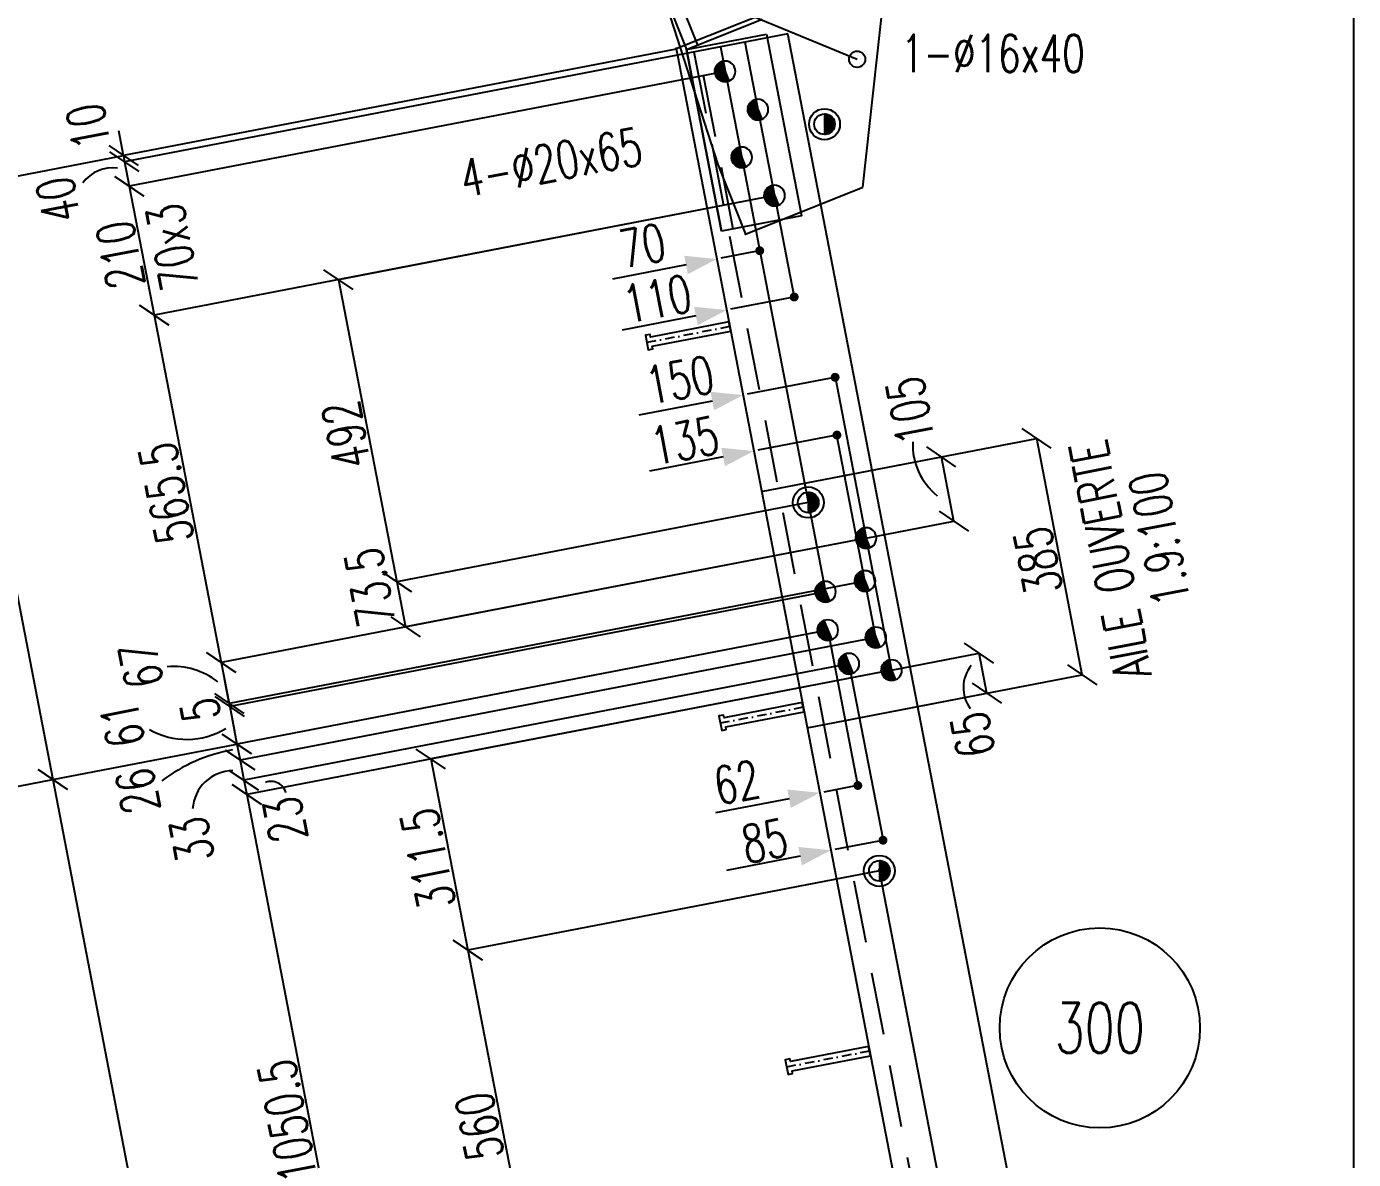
# Model space of a CAD drawing. Extents: x 512897 to 529117, y 6597 to 18077.
# Drawn here: x 520170 to 522291, y 15031 to 16843 of the extents above; entities that cross this region are included whole.
import ezdxf
from ezdxf.enums import TextEntityAlignment as Align

# ---------------------------------------------------------------- set-up
doc = ezdxf.new("R2010")
doc.units = 0
doc.header["$LTSCALE"] = 200
doc.header["$MEASUREMENT"] = 0
doc.linetypes.add('DASHDOT', pattern=[1, 0.5, -0.25, 0, -0.25])
doc.linetypes.add('DASHED', pattern=[0.75, 0.5, -0.25])
doc.layers.get('0').update_dxf_attribs({"linetype": 'CONTINUOUS'})
for name, color, linetype in [('ASSI', 6, 'CONTINUOUS'), ('BOLLINI_1', 7, 'CONTINUOUS'), ('Echelon', 1, 'CONTINUOUS'), ('FORI', 2, 'CONTINUOUS'), ('LINEA_ANG', 2, 'CONTINUOUS'), ('LINEE_PIASTRA', 2, 'CONTINUOUS'), ('LINEE_PIASTRE', 2, 'CONTINUOUS'), ('LP', 3, 'CONTINUOUS'), ('LS', 7, 'CONTINUOUS'), ('MZ', 6, 'DASHDOT'), ('PIASTRE', 5, 'CONTINUOUS'), ('QT_MAL', 7, 'CONTINUOUS'), ('QT_MPR', 7, 'CONTINUOUS'), ('QT_MSP', 7, 'CONTINUOUS'), ('TRAT-Y', 7, 'DASHED')]:
    doc.layers.add(name, color=color, linetype=linetype)
doc.styles.add('QUOTE', font='ROMANS8.SHX', dxfattribs={"width": 0.7})
doc.styles.add('RQL', font='ROMANS8.SHX', dxfattribs={"width": 0.7})
doc.styles.add('RS', font='ROMANS8.shx', dxfattribs={"width": 0.7})
doc.styles.get("Standard").update_dxf_attribs({"font": 'ROMANS8.SHX', "width": 0.7})
doc.dimstyles.new('FRECCE1', dxfattribs={"dimtxt": 60, "dimasz": 6.66, "dimexe": 0, "dimexo": 0, "dimgap": 1, "dimtad": 1, "dimzin": 0, "dimdsep": 46, "dimtxsty": 'RS', "dimblk1": 'QUOTP', "dimblk2": 'QUOTF', "dimsah": 1, "dimcen": 0, "dimclrd": 2, "dimclre": 2, "dimclrt": 7, "dimadec": 0, "dimazin": 0, "dimtfac": 1, "dimtix": 1, "dimtmove": 2, "dimatfit": 3, "dimldrblk": 'QUOTP', "dimfxl": 1, "dimtolj": 1, "dimtzin": 0, "dimarcsym": 0})
doc.dimstyles.new('TRATTO', dxfattribs={"dimscale": 0, "dimtxt": 60, "dimasz": 40, "dimexe": 0, "dimexo": 0, "dimgap": 5, "dimtad": 1, "dimrnd": 0.5, "dimdsep": 46, "dimtxsty": 'RS', "dimblk1": 'OBLIQUE', "dimblk2": 'OBLIQUE', "dimsah": 1, "dimcen": 0.09, "dimclrd": 2, "dimclre": 2, "dimclrt": 7, "dimadec": 0, "dimazin": 0, "dimtfac": 1, "dimtix": 1, "dimtmove": 2, "dimatfit": 3, "dimfxl": 1, "dimtolj": 1, "dimtzin": 0, "dimarcsym": 0})

# ---------------------------------------------------------------- blocks, each defined once
blk = doc.blocks.new('ASSE98')
blk.add_line((0, 0), (1, 0))
at = {"color": 7, "flags": 1}
for tag, p in [('LAV1', (3.07431, 6.82847)), ('LAV2', (3.07431, 6.49513)), ('LAV3', (3.07431, 6.1618)), ('LAV4', (3.07431, 5.82847)), ('LAV5', (3.07431, 5.49513)), ('LAV6', (3.07431, 5.1618)), ('LAV7', (3.07431, 4.82847)), ('LAV8', (3.07431, 4.49513)), ('LAV9', (3.07431, 4.1618)), ('LAV10', (3.07431, 3.82847))]:
    blk.add_attdef(tag, p, '', height=0.2, dxfattribs=at)
at = {"color": 7, "style": 'QUOTE', "width": 0.5, "flags": 1}
for tag, p in [('TI', (1.38308, 6.82731)), ('DI_S', (1.38308, 6.42178)), ('D_S', (1.38308, 6.02092)), ('E_S', (1.38308, 5.68065)), ('NFORI', (1.36454, 5.29792)), ('ALAR', (1.36349, 4.93246)), ('FAM', (1.3775, 4.54645)), ('ALA', (1.38308, 4.19257)), ('DISP2', (1.38308, 3.84971)), ('DISP1', (1.38308, 3.50686)), ('PINZAF', (1.38308, 3.164)), ('PINZAI', (1.38308, 2.82114)), ('TRP', (1.38308, 2.47829)), ('NP', (1.38308, 2.13543)), ('SV', (1.38308, 1.79257)), ('PESO', (1.38308, 1.44971)), ('QUA', (1.38308, 1.10686)), ('LUN', (1.38308, 0.764)), ('PROF', (1.38308, 0.42114)), ('POS', (1.38308, 0.07829))]:
    blk.add_attdef(tag, p, '', height=0.2, dxfattribs=at)
blk = doc.blocks.new('MRKR_98')
blk.add_point((0, 0))
at = {"color": 7, "flags": 1}
for tag, p in [('LAV1', (5.26, 6.88)), ('LAV2', (5.26, 6.55)), ('LAV3', (5.26, 6.21)), ('LAV4', (5.26, 5.88)), ('LAV5', (5.26, 5.55)), ('LAV6', (5.26, 5.21)), ('LAV7', (5.26, 4.88)), ('LAV8', (5.26, 4.55)), ('LAV9', (5.26, 4.21)), ('LAV10', (5.26, 3.88))]:
    blk.add_attdef(tag, p, '', height=0.2, dxfattribs=at)
at = {"color": 7, "style": 'QUOTE', "width": 0.5, "flags": 1}
for tag, p in [('TI', (3.73, 6.83)), ('DI_S', (3.73, 6.42)), ('D_S', (3.73, 6.02)), ('E_S', (3.73, 5.68)), ('AUX2', (3.71, 4.93)), ('NFORI', (3.72, 5.3)), ('AUX1', (3.73, 4.19)), ('FAM', (3.73, 4.55)), ('COMMESSA', (3.73, 3.85)), ('MD', (3.73, 3.51)), ('MP', (3.73, 3.16)), ('LARGHEZZA', (3.73, 2.82)), ('SPESSORE', (3.73, 2.48)), ('NP', (3.73, 2.14)), ('SV', (3.73, 1.79)), ('PESO', (3.73, 1.45)), ('QUA', (3.73, 1.11)), ('LUN', (3.73, 0.76)), ('PROF', (3.73, 0.42)), ('POS', (3.73, 0.08))]:
    blk.add_attdef(tag, p, '', height=0.2, dxfattribs=at)
blk = doc.blocks.new('20')
at = {"color": 0}
for p, q in [((0, 0.98), (0.02, 1)), ((0, 0.94), (0.06, 1)), ((1, -0.01), (0, 0.99)), ((0, 0.89), (0.1, 0.99)), ((0, 0.85), (0.14, 0.99)), ((0, 0.8), (0.18, 0.98)), ((0, 0.76), (0.22, 0.98)), ((0, 0.71), (0.25, 0.97)), ((0, 0.67), (0.29, 0.96)), ((1, -0.05), (0, 0.95)), ((0, 0.62), (0.32, 0.95)), ((0, 0.58), (0.36, 0.93)), ((0, 0.53), (0.39, 0.92)), ((0, 0.49), (0.42, 0.91)), ((1, -0.09), (0, 0.9)), ((0, 0.44), (0.45, 0.89)), ((0, 0.4), (0.48, 0.88)), ((0.99, -0.13), (0, 0.86)), ((0, 0.35), (0.51, 0.86)), ((0, 0.31), (0.54, 0.84)), ((0, 0.26), (0.56, 0.83)), ((0.99, -0.17), (0, 0.81)), ((0, 0.22), (0.59, 0.81)), ((0, 0.17), (0.61, 0.79)), ((0.98, -0.21), (0, 0.77)), ((0, 0.13), (0.64, 0.77)), ((0, 0.08), (0.66, 0.75)), ((0, 0.04), (0.69, 0.73)), ((0.97, -0.25), (0, 0.72)), ((0, -0.01), (0.71, 0.7)), ((0.96, -0.28), (0, 0.68)), ((0, -0.05), (0.73, 0.68)), ((0, -0.1), (0.75, 0.66)), ((0.95, -0.32), (0, 0.63)), ((0, -0.14), (0.77, 0.63)), ((0, -0.19), (0.79, 0.61)), ((0.94, -0.35), (0, 0.59)), ((0, -0.23), (0.81, 0.58)), ((0, -0.28), (0.83, 0.56)), ((0.92, -0.38), (0, 0.54)), ((0, -0.32), (0.85, 0.53)), ((0.91, -0.41), (0, 0.5)), ((0, -0.36), (0.87, 0.5)), ((0, -0.41), (0.88, 0.47)), ((0.9, -0.44), (0, 0.45)), ((0, -0.45), (0.9, 0.44)), ((0.88, -0.47), (0, 0.41)), ((0, -0.5), (0.91, 0.41)), ((0, -0.54), (0.92, 0.38)), ((0.87, -0.5), (0, 0.36)), ((0, -0.59), (0.94, 0.35)), ((0.85, -0.53), (0, 0.32)), ((0, -0.63), (0.95, 0.31)), ((0, -0.68), (0.96, 0.28)), ((0.83, -0.56), (0, 0.27)), ((0, -0.72), (0.97, 0.25)), ((0.81, -0.58), (0, 0.23)), ((0, -0.77), (0.98, 0.21)), ((0.79, -0.61), (0, 0.18)), ((0, -0.81), (0.99, 0.17)), ((0.77, -0.63), (0, 0.14)), ((0, -0.86), (0.99, 0.13)), ((0.75, -0.66), (0, 0.09)), ((0, -0.9), (1, 0.09)), ((0.73, -0.68), (0, 0.05)), ((0, -0.95), (1, 0.05)), ((0.71, -0.7), (0, 0.01)), ((0, -0.99), (1, 0.01)), ((1, 0.04), (0.04, 1)), ((1, 0.09), (0.09, 1)), ((0.99, 0.14), (0.14, 0.99)), ((0.98, 0.19), (0.19, 0.98)), ((0.97, 0.25), (0.25, 0.97)), ((0.95, 0.31), (0.31, 0.95)), ((0.92, 0.38), (0.38, 0.92)), ((0.88, 0.47), (0.47, 0.88)), ((0.81, 0.59), (0.59, 0.81)), ((0.69, -0.73), (0, -0.04)), ((0.66, -0.75), (0, -0.08)), ((0.64, -0.77), (0, -0.13)), ((0.61, -0.79), (0, -0.17)), ((0.59, -0.81), (0, -0.22)), ((0.56, -0.83), (0, -0.26)), ((0.54, -0.84), (0, -0.31)), ((0.51, -0.86), (0, -0.35)), ((0.48, -0.88), (0, -0.4)), ((0.45, -0.89), (0, -0.44)), ((0.42, -0.91), (0, -0.49)), ((0.39, -0.92), (0, -0.53)), ((0.36, -0.93), (0, -0.58)), ((0.32, -0.95), (0, -0.62)), ((0.29, -0.96), (0, -0.67)), ((0.25, -0.97), (0, -0.71)), ((0.22, -0.98), (0, -0.76)), ((0.18, -0.98), (0, -0.8)), ((0.14, -0.99), (0, -0.85)), ((0.1, -0.99), (0, -0.89)), ((0.04, -1), (1, -0.04)), ((0.09, -1), (1, -0.09)), ((0.14, -0.99), (0.99, -0.14)), ((0.19, -0.98), (0.98, -0.19)), ((0.25, -0.97), (0.97, -0.25)), ((0.31, -0.95), (0.95, -0.31)), ((0.38, -0.92), (0.92, -0.38)), ((0.47, -0.88), (0.88, -0.47)), ((0.59, -0.81), (0.81, -0.59))]:
    blk.add_line(p, q, dxfattribs=at)
blk.add_line((0, 1), (0, -1))
blk.add_circle((0, 0), 1)
blk = doc.blocks.new('P20')
at = {"color": 0}
for p, q in [((0, 0.98), (0.02, 1)), ((0, 0.94), (0.06, 1)), ((1, -0.01), (0, 0.99)), ((0, 0.89), (0.1, 0.99)), ((0, 0.85), (0.14, 0.99)), ((0, 0.8), (0.18, 0.98)), ((0, 0.76), (0.22, 0.98)), ((0, 0.71), (0.25, 0.97)), ((0, 0.67), (0.29, 0.96)), ((1, -0.05), (0, 0.95)), ((0, 0.62), (0.32, 0.95)), ((0, 0.58), (0.36, 0.93)), ((0, 0.53), (0.39, 0.92)), ((0, 0.49), (0.42, 0.91)), ((1, -0.09), (0, 0.9)), ((0, 0.44), (0.45, 0.89)), ((0, 0.4), (0.48, 0.88)), ((0.99, -0.13), (0, 0.86)), ((0, 0.35), (0.51, 0.86)), ((0, 0.31), (0.54, 0.84)), ((0, 0.26), (0.56, 0.83)), ((0.99, -0.17), (0, 0.81)), ((0, 0.22), (0.59, 0.81)), ((0, 0.17), (0.61, 0.79)), ((0.98, -0.21), (0, 0.77)), ((0, 0.13), (0.64, 0.77)), ((0, 0.08), (0.66, 0.75)), ((0, 0.04), (0.69, 0.73)), ((0.97, -0.25), (0, 0.72)), ((0, -0.01), (0.71, 0.7)), ((0.96, -0.28), (0, 0.68)), ((0, -0.05), (0.73, 0.68)), ((0, -0.1), (0.75, 0.66)), ((0.95, -0.32), (0, 0.63)), ((0, -0.14), (0.77, 0.63)), ((0, -0.19), (0.79, 0.61)), ((0.94, -0.35), (0, 0.59)), ((0, -0.23), (0.81, 0.58)), ((0, -0.28), (0.83, 0.56)), ((0.92, -0.38), (0, 0.54)), ((0, -0.32), (0.85, 0.53)), ((0.91, -0.41), (0, 0.5)), ((0, -0.36), (0.87, 0.5)), ((0, -0.41), (0.88, 0.47)), ((0.9, -0.44), (0, 0.45)), ((0, -0.45), (0.9, 0.44)), ((0.88, -0.47), (0, 0.41)), ((0, -0.5), (0.91, 0.41)), ((0, -0.54), (0.92, 0.38)), ((0.87, -0.5), (0, 0.36)), ((0, -0.59), (0.94, 0.35)), ((0.85, -0.53), (0, 0.32)), ((0, -0.63), (0.95, 0.31)), ((0, -0.68), (0.96, 0.28)), ((0.83, -0.56), (0, 0.27)), ((0, -0.72), (0.97, 0.25)), ((0.81, -0.58), (0, 0.23)), ((0, -0.77), (0.98, 0.21)), ((0.79, -0.61), (0, 0.18)), ((0, -0.81), (0.99, 0.17)), ((0.77, -0.63), (0, 0.14)), ((0, -0.86), (0.99, 0.13)), ((0.75, -0.66), (0, 0.09)), ((0, -0.9), (1, 0.09)), ((0.73, -0.68), (0, 0.05)), ((0, -0.95), (1, 0.05)), ((0.71, -0.7), (0, 0.01)), ((0, -0.99), (1, 0.01)), ((1, 0.04), (0.04, 1)), ((1, 0.09), (0.09, 1)), ((0.99, 0.14), (0.14, 0.99)), ((0.98, 0.19), (0.19, 0.98)), ((0.97, 0.25), (0.25, 0.97)), ((0.95, 0.31), (0.31, 0.95)), ((0.92, 0.38), (0.38, 0.92)), ((0.88, 0.47), (0.47, 0.88)), ((0.81, 0.59), (0.59, 0.81)), ((0.69, -0.73), (0, -0.04)), ((0.66, -0.75), (0, -0.08)), ((0.64, -0.77), (0, -0.13)), ((0.61, -0.79), (0, -0.17)), ((0.59, -0.81), (0, -0.22)), ((0.56, -0.83), (0, -0.26)), ((0.54, -0.84), (0, -0.31)), ((0.51, -0.86), (0, -0.35)), ((0.48, -0.88), (0, -0.4)), ((0.45, -0.89), (0, -0.44)), ((0.42, -0.91), (0, -0.49)), ((0.39, -0.92), (0, -0.53)), ((0.36, -0.93), (0, -0.58)), ((0.32, -0.95), (0, -0.62)), ((0.29, -0.96), (0, -0.67)), ((0.25, -0.97), (0, -0.71)), ((0.22, -0.98), (0, -0.76)), ((0.18, -0.98), (0, -0.8)), ((0.14, -0.99), (0, -0.85)), ((0.1, -0.99), (0, -0.89)), ((0.04, -1), (1, -0.04)), ((0.09, -1), (1, -0.09)), ((0.14, -0.99), (0.99, -0.14)), ((0.19, -0.98), (0.98, -0.19)), ((0.25, -0.97), (0.97, -0.25)), ((0.31, -0.95), (0.95, -0.31)), ((0.38, -0.92), (0.92, -0.38)), ((0.47, -0.88), (0.88, -0.47)), ((0.59, -0.81), (0.81, -0.59))]:
    blk.add_line(p, q, dxfattribs=at)
for radius in [1.5, 1]:
    blk.add_circle((0, 0), radius)
blk = doc.blocks.new('A$C6E393FD9')
at = {"layer": 'Echelon', "color": 3}
blk.add_lwpolyline([(2.5, 0), (0, 19.8), (168.6, 41.4), (167.9, 47.2), (177.8, 48.5), (181.8, 17.1), (171.9, 15.8), (171.2, 21.6), (2.5, 0)], close=True, dxfattribs=at)
at = {"layer": 'MZ', "ltscale": 0.2}
blk.add_line((1.3, 9.9), (179.8, 32.8), dxfattribs=at)
blk = doc.blocks.new('_OBLIQUE')
at = {"color": 0, "linetype": 'ByBlock'}
blk.add_line((-0.5, -0.5), (0.5, 0.5), dxfattribs=at)
blk = doc.blocks.new('*D64')
at = {"layer": 'QT_MPR', "color": 2, "lineweight": -2, "transparency": 16777216}
for p, q in [((518557.4, 16295.4), (520030.3, 16579.4)), ((520030.3, 16579.4), (520211.8, 15638.3)), ((518678, 15342.5), (520211.8, 15638.3))]:
    blk.add_line(p, q, dxfattribs=at)
at = {"layer": 'QT_MPR', "color": 2, "lineweight": -2, "transparency": 16777216, "xscale": 40, "yscale": 40, "zscale": 40}
for p, rotation in [((520030.3, 16579.4), 100.9154326102453), ((520211.8, 15638.3), 280.9154326102453)]:
    blk.add_blockref('_OBLIQUE', p, dxfattribs=dict(at, rotation=rotation))
at = {"layer": 'QT_MPR', "color": 7, "transparency": 16777216, "insert": (520086.6, 16102.2), "char_height": 60, "attachment_point": 5, "rotation": 100.9154, "style": 'RS'}
blk.add_mtext('\\A1;958.5', dxfattribs=at)
blk = doc.blocks.new('*D65')
at = {"layer": 'QT_MPR', "color": 2, "lineweight": -2, "transparency": 16777216}
for p, q in [((518678, 15342.5), (520211.8, 15638.3)), ((520211.8, 15638.3), (520644.2, 13396.2)), ((519110.4, 13100.4), (520644.2, 13396.2))]:
    blk.add_line(p, q, dxfattribs=at)
at = {"layer": 'QT_MPR', "color": 2, "lineweight": -2, "transparency": 16777216, "xscale": 40, "yscale": 40, "zscale": 40}
for p, rotation in [((520211.8, 15638.3), 100.9154326102453), ((520644.2, 13396.2), 280.9154326102453)]:
    blk.add_blockref('_OBLIQUE', p, dxfattribs=dict(at, rotation=rotation))
at = {"layer": 'QT_MPR', "color": 7, "transparency": 16777216, "insert": (520393.6, 14510.6), "char_height": 60, "attachment_point": 5, "rotation": 100.9154, "style": 'RS'}
blk.add_mtext('\\A1;2283.5', dxfattribs=at)
blk = doc.blocks.new('*D90')
at = {"layer": 'QT_MPR', "color": 2, "lineweight": -2, "transparency": 16777216}
for p, q in [((521208.6, 16806.6), (520324.8, 16636.2)), ((521210.4, 16796.8), (520326.7, 16626.4)), ((520324.8, 16636.2), (520317.3, 16675.5)), ((520324.8, 16636.2), (520326.7, 16626.4)), ((520326.7, 16626.4), (520334.3, 16587.1))]:
    blk.add_line(p, q, dxfattribs=at)
at = {"layer": 'QT_MPR', "color": 2, "lineweight": -2, "transparency": 16777216, "xscale": 40, "yscale": 40, "zscale": 40}
for p, rotation in [((520324.8, 16636.2), 280.9154326102453), ((520326.7, 16626.4), 100.9154326102453)]:
    blk.add_blockref('_OBLIQUE', p, dxfattribs=dict(at, rotation=rotation))
at = {"layer": 'QT_MPR', "color": 7, "transparency": 16777216, "insert": (520268.7, 16682.8), "char_height": 60, "attachment_point": 5, "rotation": 100.9154, "style": 'RS'}
blk.add_mtext('\\A1;10', dxfattribs=at)
blk = doc.blocks.new('*D91')
at = {"layer": 'QT_MPR', "color": 2, "lineweight": -2, "transparency": 16777216}
for p, q in [((521210.4, 16796.8), (520326.7, 16626.4)), ((521286.8, 16770.8), (520334.3, 16587.1)), ((520326.7, 16626.4), (520334.3, 16587.1))]:
    blk.add_line(p, q, dxfattribs=at)
at = {"layer": 'QT_MPR', "color": 2, "lineweight": -2, "transparency": 16777216, "xscale": 40, "yscale": 40, "zscale": 40}
for p, rotation in [((520326.7, 16626.4), 100.9154326102453), ((520334.3, 16587.1), 280.9154326102453)]:
    blk.add_blockref('_OBLIQUE', p, dxfattribs=dict(at, rotation=rotation))
at = {"layer": 'QT_MPR', "color": 7, "transparency": 16777216, "insert": (520220.3, 16565.4), "char_height": 60, "attachment_point": 5, "rotation": 100.9154, "style": 'RS'}
blk.add_mtext('\\A1;40', dxfattribs=at)
blk = doc.blocks.new('*D92')
at = {"layer": 'QT_MPR', "color": 2, "lineweight": -2, "transparency": 16777216}
for p, q in [((521286.8, 16770.8), (520334.3, 16587.1)), ((520334.3, 16587.1), (520374.1, 16380.9)), ((521365.8, 16572.2), (520374.1, 16380.9))]:
    blk.add_line(p, q, dxfattribs=at)
at = {"layer": 'QT_MPR', "color": 2, "lineweight": -2, "transparency": 16777216, "xscale": 40, "yscale": 40, "zscale": 40}
for p, rotation in [((520334.3, 16587.1), 100.9154326102453), ((520374.1, 16380.9), 280.9154326102453)]:
    blk.add_blockref('_OBLIQUE', p, dxfattribs=dict(at, rotation=rotation))
at = {"layer": 'QT_MPR', "color": 7, "transparency": 16777216, "insert": (520403.2, 16489.9), "char_height": 60, "attachment_point": 5, "rotation": 100.9154, "style": 'RS'}
blk.add_mtext('\\A1;70x3', dxfattribs=at)
blk = doc.blocks.new('*D93')
at = {"layer": 'QT_MPR', "color": 2, "lineweight": -2, "transparency": 16777216}
for p, q in [((521286.8, 16770.8), (520334.3, 16587.1)), ((520334.3, 16587.1), (520374.1, 16380.9)), ((521365.8, 16572.2), (520374.1, 16380.9))]:
    blk.add_line(p, q, dxfattribs=at)
at = {"layer": 'QT_MPR', "color": 2, "lineweight": -2, "transparency": 16777216, "xscale": 40, "yscale": 40, "zscale": 40}
for p, rotation in [((520334.3, 16587.1), 100.9154326102453), ((520374.1, 16380.9), 280.9154326102453)]:
    blk.add_blockref('_OBLIQUE', p, dxfattribs=dict(at, rotation=rotation))
at = {"layer": 'QT_MPR', "color": 7, "transparency": 16777216, "insert": (520319.8, 16477.4), "char_height": 60, "attachment_point": 5, "rotation": 100.9154, "style": 'RS'}
blk.add_mtext('\\A1;210', dxfattribs=at)
blk = doc.blocks.new('*D94')
at = {"layer": 'QT_MPR', "color": 2, "lineweight": -2, "transparency": 16777216}
for p, q in [((521365.8, 16572.2), (520374.1, 16380.9)), ((520374.1, 16380.9), (520481.2, 15825.6)), ((521512.2, 16024.4), (520481.2, 15825.6))]:
    blk.add_line(p, q, dxfattribs=at)
at = {"layer": 'QT_MPR', "color": 2, "lineweight": -2, "transparency": 16777216, "xscale": 40, "yscale": 40, "zscale": 40}
for p, rotation in [((520374.1, 16380.9), 100.9154326102453), ((520481.2, 15825.6), 280.9154326102453)]:
    blk.add_blockref('_OBLIQUE', p, dxfattribs=dict(at, rotation=rotation))
at = {"layer": 'QT_MPR', "color": 7, "transparency": 16777216, "insert": (520393.3, 16096.6), "char_height": 60, "attachment_point": 5, "rotation": 100.9154, "style": 'RS'}
blk.add_mtext('\\A1;565.5', dxfattribs=at)
blk = doc.blocks.new('*D95')
at = {"layer": 'QT_MPR', "color": 2, "lineweight": -2, "transparency": 16777216}
for p, q in [((521512.2, 16024.4), (520481.2, 15825.6)), ((521510.4, 15955.8), (520493.9, 15759.8)), ((520481.2, 15825.6), (520493.9, 15759.8))]:
    blk.add_line(p, q, dxfattribs=at)
at = {"layer": 'QT_MPR', "color": 2, "lineweight": -2, "transparency": 16777216, "xscale": 40, "yscale": 40, "zscale": 40}
for p, rotation in [((520481.2, 15825.6), 100.9154326102453), ((520493.9, 15759.8), 280.9154326102453)]:
    blk.add_blockref('_OBLIQUE', p, dxfattribs=dict(at, rotation=rotation))
at = {"layer": 'QT_MPR', "color": 7, "transparency": 16777216, "insert": (520353, 15820.7), "char_height": 60, "attachment_point": 5, "rotation": 100.9154, "style": 'RS'}
blk.add_mtext('\\A1;67', dxfattribs=at)
blk = doc.blocks.new('*D96')
at = {"layer": 'QT_MPR', "color": 2, "lineweight": -2, "transparency": 16777216}
for p, q in [((521510.4, 15955.8), (520493.9, 15759.8)), ((521447.2, 15938.6), (520494.8, 15755)), ((520493.9, 15759.8), (520486.3, 15799.1)), ((520493.9, 15759.8), (520494.8, 15755)), ((520494.8, 15755), (520502.4, 15715.7))]:
    blk.add_line(p, q, dxfattribs=at)
at = {"layer": 'QT_MPR', "color": 2, "lineweight": -2, "transparency": 16777216, "xscale": 40, "yscale": 40, "zscale": 40}
for p, rotation in [((520493.9, 15759.8), 280.9154326102453), ((520494.8, 15755), 100.9154326102453)]:
    blk.add_blockref('_OBLIQUE', p, dxfattribs=dict(at, rotation=rotation))
at = {"layer": 'QT_MPR', "color": 7, "transparency": 16777216, "insert": (520447.7, 15750), "char_height": 60, "attachment_point": 5, "rotation": 100.9154, "style": 'RS'}
blk.add_mtext('\\A1;5', dxfattribs=at)
blk = doc.blocks.new('*D97')
at = {"layer": 'QT_MPR', "color": 2, "lineweight": -2, "transparency": 16777216}
for p, q in [((521447.2, 15938.6), (520494.8, 15755)), ((521450.9, 15877.2), (520506.3, 15695.1)), ((520494.8, 15755), (520506.3, 15695.1))]:
    blk.add_line(p, q, dxfattribs=at)
at = {"layer": 'QT_MPR', "color": 2, "lineweight": -2, "transparency": 16777216, "xscale": 40, "yscale": 40, "zscale": 40}
for p, rotation in [((520494.8, 15755), 100.9154326102453), ((520506.3, 15695.1), 280.9154326102453)]:
    blk.add_blockref('_OBLIQUE', p, dxfattribs=dict(at, rotation=rotation))
at = {"layer": 'QT_MPR', "color": 7, "transparency": 16777216, "insert": (520323.3, 15726), "char_height": 60, "attachment_point": 5, "rotation": 100.9154, "style": 'RS'}
blk.add_mtext('\\A1;61', dxfattribs=at)
blk = doc.blocks.new('*D98')
at = {"layer": 'QT_MPR', "color": 2, "lineweight": -2, "transparency": 16777216}
for p, q in [((521450.9, 15877.2), (520506.3, 15695.1)), ((521527.8, 15865.5), (520511.3, 15669.5)), ((520506.3, 15695.1), (520511.3, 15669.5))]:
    blk.add_line(p, q, dxfattribs=at)
at = {"layer": 'QT_MPR', "color": 2, "lineweight": -2, "transparency": 16777216, "xscale": 40, "yscale": 40, "zscale": 40}
for p, rotation in [((520506.3, 15695.1), 100.9154326102453), ((520511.3, 15669.5), 280.9154326102453)]:
    blk.add_blockref('_OBLIQUE', p, dxfattribs=dict(at, rotation=rotation))
at = {"layer": 'QT_MPR', "color": 7, "transparency": 16777216, "insert": (520347.7, 15619.9), "char_height": 60, "attachment_point": 5, "rotation": 100.9154, "style": 'RS'}
blk.add_mtext('\\A1;26', dxfattribs=at)
blk = doc.blocks.new('*D99')
at = {"layer": 'QT_MPR', "color": 2, "lineweight": -2, "transparency": 16777216}
for p, q in [((521527.8, 15865.5), (520511.3, 15669.5)), ((521484.7, 15823.6), (520517.5, 15637.1)), ((520511.3, 15669.5), (520517.5, 15637.1))]:
    blk.add_line(p, q, dxfattribs=at)
at = {"layer": 'QT_MPR', "color": 2, "lineweight": -2, "transparency": 16777216, "xscale": 40, "yscale": 40, "zscale": 40}
for p, rotation in [((520511.3, 15669.5), 100.9154326102453), ((520517.5, 15637.1), 280.9154326102453)]:
    blk.add_blockref('_OBLIQUE', p, dxfattribs=dict(at, rotation=rotation))
at = {"layer": 'QT_MPR', "color": 7, "transparency": 16777216, "insert": (520434, 15542.2), "char_height": 60, "attachment_point": 5, "rotation": 100.9154, "style": 'RS'}
blk.add_mtext('\\A1;33', dxfattribs=at)
blk = doc.blocks.new('*D100')
at = {"layer": 'QT_MPR', "color": 2, "lineweight": -2, "transparency": 16777216}
for p, q in [((521484.7, 15823.6), (520517.5, 15637.1)), ((521552.9, 15813.2), (520521.9, 15614.4)), ((520517.5, 15637.1), (520521.9, 15614.4))]:
    blk.add_line(p, q, dxfattribs=at)
at = {"layer": 'QT_MPR', "color": 2, "lineweight": -2, "transparency": 16777216, "xscale": 40, "yscale": 40, "zscale": 40}
for p, rotation in [((520517.5, 15637.1), 100.9154326102453), ((520521.9, 15614.4), 280.9154326102453)]:
    blk.add_blockref('_OBLIQUE', p, dxfattribs=dict(at, rotation=rotation))
at = {"layer": 'QT_MPR', "color": 7, "transparency": 16777216, "insert": (520583.5, 15574.2), "char_height": 60, "attachment_point": 5, "rotation": 100.9154, "style": 'RS'}
blk.add_mtext('\\A1;23', dxfattribs=at)
blk = doc.blocks.new('*D101')
at = {"layer": 'QT_MPR', "color": 2, "lineweight": -2, "transparency": 16777216}
for p, q in [((521552.9, 15813.2), (520521.9, 15614.4)), ((520521.9, 15614.4), (520720.8, 14583.1)), ((521712.5, 14774.4), (520720.8, 14583.1))]:
    blk.add_line(p, q, dxfattribs=at)
at = {"layer": 'QT_MPR', "color": 2, "lineweight": -2, "transparency": 16777216, "xscale": 40, "yscale": 40, "zscale": 40}
for p, rotation in [((520521.9, 15614.4), 100.9154326102453), ((520720.8, 14583.1), 280.9154326102453)]:
    blk.add_blockref('_OBLIQUE', p, dxfattribs=dict(at, rotation=rotation))
at = {"layer": 'QT_MPR', "color": 7, "transparency": 16777216, "insert": (520587, 15092.1), "char_height": 60, "attachment_point": 5, "rotation": 100.9154, "style": 'RS'}
blk.add_mtext('\\A1;1050.5', dxfattribs=at)
blk = doc.blocks.new('*D106')
at = {"layer": 'QT_MSP', "color": 2, "lineweight": -2, "transparency": 16777216}
for p, q in [((521365.8, 16572.2), (520668.6, 16437.7)), ((520668.6, 16437.7), (520761.8, 15954.5)), ((521419.7, 16081.4), (520761.8, 15954.5))]:
    blk.add_line(p, q, dxfattribs=at)
at = {"layer": 'QT_MSP', "color": 2, "lineweight": -2, "transparency": 16777216, "xscale": 40, "yscale": 40, "zscale": 40}
for p, rotation in [((520668.6, 16437.7), 100.9154326102453), ((520761.8, 15954.5), 280.9154326102453)]:
    blk.add_blockref('_OBLIQUE', p, dxfattribs=dict(at, rotation=rotation))
at = {"layer": 'QT_MSP', "color": 7, "transparency": 16777216, "insert": (520680.9, 16189.5), "char_height": 60, "attachment_point": 5, "rotation": 100.9154, "style": 'RS'}
blk.add_mtext('\\A1;492', dxfattribs=at)
blk = doc.blocks.new('*D107')
at = {"layer": 'QT_MSP', "color": 2, "lineweight": -2, "transparency": 16777216}
for p, q in [((521419.7, 16081.4), (520761.8, 15954.5)), ((521512.2, 16024.4), (520775.7, 15882.4)), ((520761.8, 15954.5), (520775.7, 15882.4))]:
    blk.add_line(p, q, dxfattribs=at)
at = {"layer": 'QT_MSP', "color": 2, "lineweight": -2, "transparency": 16777216, "xscale": 40, "yscale": 40, "zscale": 40}
for p, rotation in [((520761.8, 15954.5), 100.9154326102453), ((520775.7, 15882.4), 280.9154326102453)]:
    blk.add_blockref('_OBLIQUE', p, dxfattribs=dict(at, rotation=rotation))
at = {"layer": 'QT_MSP', "color": 7, "transparency": 16777216, "insert": (520718.9, 15945.7), "char_height": 60, "attachment_point": 5, "rotation": 100.9154, "style": 'RS'}
blk.add_mtext('\\A1;73.5', dxfattribs=at)
blk = doc.blocks.new('*D108')
at = {"layer": 'QT_MSP', "color": 2, "lineweight": -2, "transparency": 16777216}
for p, q in [((521552.9, 15813.2), (520816.5, 15671.2)), ((520816.5, 15671.2), (520875.4, 15365.4)), ((521533.3, 15492.3), (520875.4, 15365.4))]:
    blk.add_line(p, q, dxfattribs=at)
at = {"layer": 'QT_MSP', "color": 2, "lineweight": -2, "transparency": 16777216, "xscale": 40, "yscale": 40, "zscale": 40}
for p, rotation in [((520816.5, 15671.2), 100.9154326102453), ((520875.4, 15365.4), 280.9154326102453)]:
    blk.add_blockref('_OBLIQUE', p, dxfattribs=dict(at, rotation=rotation))
at = {"layer": 'QT_MSP', "color": 7, "transparency": 16777216, "insert": (520811.6, 15511.7), "char_height": 60, "attachment_point": 5, "rotation": 100.9154, "style": 'RS'}
blk.add_mtext('\\A1;311.5', dxfattribs=at)
blk = doc.blocks.new('*D109')
at = {"layer": 'QT_MSP', "color": 2, "lineweight": -2, "transparency": 16777216}
for p, q in [((521533.3, 15492.3), (520875.4, 15365.4)), ((520875.4, 15365.4), (520981.5, 14815.5)), ((521639.4, 14942.4), (520981.5, 14815.5))]:
    blk.add_line(p, q, dxfattribs=at)
at = {"layer": 'QT_MSP', "color": 2, "lineweight": -2, "transparency": 16777216, "xscale": 40, "yscale": 40, "zscale": 40}
for p, rotation in [((520875.4, 15365.4), 100.9154326102453), ((520981.5, 14815.5), 280.9154326102453)]:
    blk.add_blockref('_OBLIQUE', p, dxfattribs=dict(at, rotation=rotation))
at = {"layer": 'QT_MSP', "color": 7, "transparency": 16777216, "insert": (520894.1, 15083.8), "char_height": 60, "attachment_point": 5, "rotation": 100.9154, "style": 'RS'}
blk.add_mtext('\\A1;560', dxfattribs=at)
blk = doc.blocks.new('QUOTP')
at = {"layer": 'ASSI', "color": 2, "const_width": 1.07}
blk.add_lwpolyline([(-0.53, 0, 1), (0.53, 0, 1)], format="xyb", close=True, dxfattribs=at)
blk = doc.blocks.new('QUOTF')
at = {"layer": 'LS', "color": 2}
blk.add_line((7.5, 0), (25.5, 0), dxfattribs=at)
blk.add_solid([(7.5, 2.25), (0, 0), (7.5, -2.25)], dxfattribs=at)
blk = doc.blocks.new('*D188')
at = {"layer": 'QT_MAL', "color": 2, "lineweight": -2, "transparency": 16777216}
for p, q in [((521390.6, 16408.7), (521295.6, 16390.4)), ((521397.1, 16410), (521397.1, 16410)), ((521289.1, 16389.1), (521289.1, 16389.1))]:
    blk.add_line(p, q, dxfattribs=at)
at = {"layer": 'QT_MAL', "color": 2, "lineweight": -2, "transparency": 16777216, "xscale": 6.66, "yscale": 6.66, "zscale": 6.66}
for name, p, rotation in [('QUOTF', (521289.1, 16389.1), 190.9154326102459), ('QUOTP', (521397.1, 16410), 10.91543261024583)]:
    blk.add_blockref(name, p, dxfattribs=dict(at, rotation=rotation))
at = {"layer": 'QT_MAL', "color": 7, "transparency": 16777216, "insert": (521178.4, 16407.1), "char_height": 60, "attachment_point": 5, "rotation": 10.9154, "style": 'RS'}
blk.add_mtext('\\A1;110', dxfattribs=at)
blk = doc.blocks.new('*D189')
at = {"layer": 'QT_MAL', "color": 2, "lineweight": -2, "transparency": 16777216}
blk.add_line((521456, 16280.3), (521321.8, 16254.4), dxfattribs=at)
at = {"layer": 'QT_MAL', "color": 2, "lineweight": -2, "transparency": 16777216, "xscale": 6.66, "yscale": 6.66, "zscale": 6.66}
for name, p, rotation in [('QUOTP', (521462.6, 16281.6), 10.91543261024527), ('QUOTF', (521315.3, 16253.1), 190.9154326102453)]:
    blk.add_blockref(name, p, dxfattribs=dict(at, rotation=rotation))
at = {"layer": 'QT_MAL', "color": 7, "transparency": 16777216, "insert": (521214.2, 16277.4), "char_height": 60, "attachment_point": 5, "rotation": 10.9154, "style": 'RS'}
blk.add_mtext('\\A1;150', dxfattribs=at)
blk = doc.blocks.new('*D192')
at = {"layer": 'QT_MAL', "color": 2, "lineweight": -2, "transparency": 16777216}
for p, q in [((521532.6, 15540), (521462.2, 15526.5)), ((521539.1, 15541.3), (521539.1, 15541.3)), ((521455.7, 15525.2), (521455.7, 15525.2))]:
    blk.add_line(p, q, dxfattribs=at)
at = {"layer": 'QT_MAL', "color": 2, "lineweight": -2, "transparency": 16777216, "xscale": 6.66, "yscale": 6.66, "zscale": 6.66}
for name, p, rotation in [('QUOTP', (521539.1, 15541.3), 10.91543261024527), ('QUOTF', (521455.7, 15525.2), 190.9154326102453)]:
    blk.add_blockref(name, p, dxfattribs=dict(at, rotation=rotation))
at = {"layer": 'QT_MAL', "color": 7, "transparency": 16777216, "insert": (521350, 15540.2), "char_height": 60, "attachment_point": 5, "rotation": 10.9154, "style": 'RS'}
blk.add_mtext('\\A1;85', dxfattribs=at)
blk = doc.blocks.new('*D193')
at = {"layer": 'QT_MAL', "color": 2, "lineweight": -2, "transparency": 16777216}
blk.add_line((521492.3, 15627.6), (521444.5, 15618.3), dxfattribs=at)
at = {"layer": 'QT_MAL', "color": 2, "lineweight": -2, "transparency": 16777216, "xscale": 6.66, "yscale": 6.66, "zscale": 6.66}
for name, p, rotation in [('QUOTP', (521498.9, 15628.8), 10.91543261024527), ('QUOTF', (521438, 15617.1), 190.9154326102453)]:
    blk.add_blockref(name, p, dxfattribs=dict(at, rotation=rotation))
at = {"layer": 'QT_MAL', "color": 7, "transparency": 16777216, "insert": (521305.4, 15633.7), "char_height": 60, "attachment_point": 5, "rotation": 10.9154, "style": 'RS'}
blk.add_mtext('\\A1;62', dxfattribs=at)
blk = doc.blocks.new('*D194')
at = {"layer": 'QT_MAL', "color": 2, "lineweight": -2, "transparency": 16777216}
for p, q in [((521458.9, 16187.9), (521339.1, 16164.9)), ((521332.6, 16163.6), (521332.6, 16163.6))]:
    blk.add_line(p, q, dxfattribs=at)
at = {"layer": 'QT_MAL', "color": 2, "lineweight": -2, "transparency": 16777216, "xscale": 6.66, "yscale": 6.66, "zscale": 6.66}
for name, p, rotation in [('QUOTP', (521465.4, 16189.2), 10.91543261024527), ('QUOTF', (521332.6, 16163.6), 190.9154326102453)]:
    blk.add_blockref(name, p, dxfattribs=dict(at, rotation=rotation))
at = {"layer": 'QT_MAL', "color": 7, "transparency": 16777216, "insert": (521222.2, 16180.2), "char_height": 60, "attachment_point": 5, "rotation": 10.9154, "style": 'RS'}
blk.add_mtext('\\A1;135', dxfattribs=at)
blk = doc.blocks.new('xxx')
blk.add_circle((0, 0), 8)
at = {"color": 3, "style": 'RQL', "width": 0.7}
blk.add_attdef('POS', text='', height=4, dxfattribs=at).set_placement((0, 0), align=Align.MIDDLE)
at = {"color": 3, "style": 'RQL', "width": 0.7, "flags": 1}
blk.add_attdef('POS1', (-0.39, -5.42), '', height=2, dxfattribs=at)
at = {"style": 'RQL', "width": 0.7, "flags": 1}
blk.add_attdef('TIPO', (-0.39, -8.66), '', height=2, dxfattribs=at)
blk = doc.blocks.new('16')
blk.add_circle((0, 0), 1)
blk = doc.blocks.new('bull')
at = {"style": 'RS', "width": 0.7, "flags": 1}
for tag, p in [('NN', (-12.25, 0)), ('DIAMETRO', (0, -4.86)), ('SERRAGGIO', (0, -9.71)), ('LUNGHEZZA', (0, -14.57)), ('NB', (0, -19.43)), ('TIPO', (0, -24.12)), ('EL', (-0.14, -29))]:
    blk.add_attdef(tag, p, '', height=3, dxfattribs=at)
at = {"style": 'RS', "width": 0.7}
blk.add_attdef('BULLONE', (0, 0), '', height=3, dxfattribs=at)
blk = doc.blocks.new('*D325')
at = {"layer": 'QT_MSP', "color": 2, "lineweight": -2, "transparency": 16777216}
for p, q in [((521552.9, 15813.2), (521693, 15840.3)), ((521705.3, 15776.4), (521693, 15840.3)), ((521417.9, 15721), (521705.3, 15776.4))]:
    blk.add_line(p, q, dxfattribs=at)
at = {"layer": 'QT_MSP', "color": 2, "lineweight": -2, "transparency": 16777216, "xscale": 40, "yscale": 40, "zscale": 40}
for p, rotation in [((521693, 15840.3), 100.9154326102453), ((521705.3, 15776.4), 280.9154326102453)]:
    blk.add_blockref('_OBLIQUE', p, dxfattribs=dict(at, rotation=rotation))
at = {"layer": 'QT_MSP', "color": 7, "transparency": 16777216, "insert": (521682.5, 15709.8), "char_height": 60, "attachment_point": 5, "rotation": 100.9154, "style": 'RS'}
blk.add_mtext('\\A1;65', dxfattribs=at)
blk = doc.blocks.new('*D326')
at = {"layer": 'QT_MSP', "color": 2, "lineweight": -2, "transparency": 16777216}
for p, q in [((521345, 16099.1), (521632.4, 16154.5)), ((521652.2, 16051.4), (521632.4, 16154.5)), ((521512.2, 16024.4), (521652.2, 16051.4))]:
    blk.add_line(p, q, dxfattribs=at)
at = {"layer": 'QT_MSP', "color": 2, "lineweight": -2, "transparency": 16777216, "xscale": 40, "yscale": 40, "zscale": 40}
for p, rotation in [((521632.4, 16154.5), 100.9154326102453), ((521652.2, 16051.4), 280.9154326102453)]:
    blk.add_blockref('_OBLIQUE', p, dxfattribs=dict(at, rotation=rotation))
at = {"layer": 'QT_MSP', "color": 7, "transparency": 16777216, "insert": (521582.5, 16228.2), "char_height": 60, "attachment_point": 5, "rotation": 100.9154, "style": 'RS'}
blk.add_mtext('\\A1;105', dxfattribs=at)
blk = doc.blocks.new('*D327')
at = {"layer": 'LP', "color": 2, "lineweight": -2, "transparency": 16777216}
for p, q in [((521345, 16099.1), (521784.8, 16183.9)), ((521857.7, 15805.8), (521784.8, 16183.9)), ((521417.9, 15721), (521857.7, 15805.8))]:
    blk.add_line(p, q, dxfattribs=at)
at = {"layer": 'LP', "color": 2, "lineweight": -2, "transparency": 16777216, "xscale": 40, "yscale": 40, "zscale": 40}
for p, rotation in [((521784.8, 16183.9), 100.9154326102453), ((521857.7, 15805.8), 280.9154326102453)]:
    blk.add_blockref('_OBLIQUE', p, dxfattribs=dict(at, rotation=rotation))
at = {"layer": 'LP', "color": 7, "transparency": 16777216, "insert": (521786.9, 15988.3), "char_height": 60, "attachment_point": 5, "rotation": 100.9154, "style": 'RS'}
blk.add_mtext('\\A1;385', dxfattribs=at)
blk = doc.blocks.new('*D328')
at = {"layer": 'QT_MAL', "color": 2, "lineweight": -2, "transparency": 16777216}
blk.add_line((521335.5, 16482.7), (521279.9, 16472), dxfattribs=at)
at = {"layer": 'QT_MAL', "color": 2, "lineweight": -2, "transparency": 16777216, "xscale": 6.66, "yscale": 6.66, "zscale": 6.66}
for name, p, rotation in [('QUOTF', (521273.3, 16470.7), 190.9154326102453), ('QUOTP', (521342.1, 16484), 10.91543261024527)]:
    blk.add_blockref(name, p, dxfattribs=dict(at, rotation=rotation))
at = {"layer": 'QT_MAL', "color": 7, "transparency": 16777216, "insert": (521154.6, 16492.3), "char_height": 60, "attachment_point": 5, "rotation": 10.9154, "style": 'RS'}
blk.add_mtext('\\A1;70', dxfattribs=at)

msp = doc.modelspace()

# ---------------------------------------------------------------- linework, layer by layer
at = {"layer": 'LINEA_ANG'}
for p, q in [((521080.379, 17166.949), (521225.036, 16805.846)), ((521225.036, 16805.846), (521345.713, 16854.188)), ((521387.193, 16830.914), (521210.449, 16796.829)), ((521225.024, 16805.75), (521352.672, 16830.367)), ((521352.672, 16830.367), (521408.722, 16539.722)), ((521888.996, 14228.858), (521387.193, 16830.914)), ((521281.074, 16515.106), (521225.024, 16805.75)), ((521210.449, 16796.829), (521712.253, 14194.774)), ((521408.722, 16539.722), (521281.074, 16515.106))]:
    msp.add_line(p, q, dxfattribs=at)
at = {"layer": 'LINEE_PIASTRA'}
for p, q in [((521097.026, 17173.481), (521274.835, 16622.057)), ((521506.973, 16585.78), (521543.938, 16923.765))]:
    msp.add_line(p, q, dxfattribs=at)
at = {"layer": 'LINEE_PIASTRE'}
for p, q in [((521274.835, 16622.057), (521319.459, 16510.663)), ((521319.459, 16510.663), (521506.973, 16585.78))]:
    msp.add_line(p, q, dxfattribs=at)
at = {"layer": 'LP', "color": 6}
for centre, radius, start, end in [((521693.61, 16174.817), 107.061, 178.138092, 230.48977), ((521723.834, 15785.297), 56.231, 141.060018, 216.333891)]:
    msp.add_arc(centre, radius, start, end, dxfattribs=at)
at = {"layer": 'LS', "color": 6}
for p, q in [((522291.227, 18076.558), (522291.227, 9563.608)), ((521537.989, 16938.616), (521208.556, 16806.646)), ((521249.365, 16893.016), (521497.826, 16790.263)), ((521208.556, 16806.646), (521210.449, 16796.829)), ((521279.193, 16810.086), (521447.249, 15938.647)), ((521318.469, 16817.661), (521397.154, 16409.644)), ((521462.946, 16279.674), (521552.898, 15813.237)), ((521527.842, 15865.511), (521465.541, 16188.564)), ((521450.943, 15877.243), (521498.082, 15632.807)), ((521484.706, 15823.576), (521539.142, 15541.305)), ((521532.568, 15496.231), (521780.996, 14208.031))]:
    msp.add_line(p, q, dxfattribs=at)
at = {"layer": 'LS', "color": 2}
for p, q in [((520030.267, 16579.414), (520324.839, 16636.222)), ((520211.766, 15638.269), (520506.338, 15695.077))]:
    msp.add_line(p, q, dxfattribs=at)
at = {"layer": 'LS', "const_width": 2.25}
msp.add_lwpolyline([(521207.28, 16806.135, 1), (521209.832, 16807.158, 1)], format="xyb", close=True, dxfattribs=at)
at = {"layer": 'LS', "color": 6}
for centre, radius, start, end in [((520307.195, 16557.832), 58.641, 81.905708, 143.848455), ((520405.006, 15703.811), 115.221, 52.085845, 94.965925), ((520426.138, 15823.773), 121.233, 240.462051, 301.085295), ((520547.744, 15421.095), 269.097, 100.337896, 126.922341), ((520500.922, 15587.161), 65.528, 90.962186, 176.390747), ((520561.019, 15611.006), 24.333, 14.797162, 111.63598)]:
    msp.add_arc(centre, radius, start, end, dxfattribs=at)
at = {"layer": 'TRAT-Y'}
for p, q in [((521098.016, 17174.014), (521242.673, 16812.911)), ((521236.961, 16801.942), (521738.765, 14199.886)), ((521299.73, 16518.703), (521243.68, 16809.348))]:
    msp.add_line(p, q, dxfattribs=at)

# ---------------------------------------------------------------- block references
at = {"layer": 'ASSI', "xscale": 2650, "zscale": 2650, "rotation": 280.9154326102453}
msp.add_blockref('ASSE98', (521210.449, 16796.829), dxfattribs=at)
at = {"layer": 'ASSI'}
for p, xscale, rotation in [((521080.32, 17167.095), 388.9999999999999, 291.8308652204697), ((521225.024, 16805.75), 296, 280.9154326103427)]:
    msp.add_blockref('ASSE98', p, dxfattribs=dict(at, xscale=xscale, rotation=rotation))
at = {"layer": 'BOLLINI_1', "xscale": 19.9979999999523, "yscale": 19.9979999999523, "zscale": 19.9979999999523}
msp.add_blockref('xxx', (521885.745, 15241.092), dxfattribs=at).add_auto_attribs({'POS': '300'})
at = {"layer": 'FORI', "color": 2, "xscale": 13, "yscale": 13, "zscale": 13}
msp.add_blockref('16', (521497.826, 16790.263), dxfattribs=at)
at = {"layer": 'FORI', "xscale": -16.5, "yscale": 16.5, "zscale": 16.5}
for p, rotation in [((521286.767, 16770.81), 21.83086522049126), ((521339.299, 16709.651), 21.83086522049126), ((521313.277, 16633.343), 21.83086522049126), ((521365.809, 16572.184), 21.83086522049126), ((521512.169, 16024.432), 21.83086522049126), ((521510.422, 15955.838), 21.83086522049126), ((521447.249, 15938.647), 21.70671060749124), ((521450.943, 15877.243), 23.35660860749121), ((521527.842, 15865.511), 21.83086522049126), ((521484.706, 15823.576), 21.83086522049126), ((521552.898, 15813.237), 21.83086522049126)]:
    msp.add_blockref('20', p, dxfattribs=dict(at, rotation=rotation))
at = {"layer": 'FORI', "xscale": 16.5, "yscale": 16.5, "zscale": 16.5}
for p in [(521445.623, 16686.36), (521419.718, 16081.404), (521533.334, 15492.259)]:
    msp.add_blockref('P20', p, dxfattribs=at)
at = {"layer": 'LS', "xscale": 20, "yscale": 20, "zscale": 20}
msp.add_blockref('bull', (521568.287, 16769.476), dxfattribs=at).add_auto_attribs({'BULLONE': '1-%%c16x40                '})
at = {"layer": 'LS', "xscale": 20, "yscale": 20, "zscale": 20, "rotation": 10.53650497174556}
msp.add_blockref('bull', (520869.965, 16568.92), dxfattribs=at).add_auto_attribs({'BULLONE': '4-%%c20x65                '})
at = {"layer": 'LS', "color": 2, "xscale": -0.7500000000000001, "yscale": 0.7500000000000001, "zscale": 0.7500000000000001, "rotation": 18.21264191292158}
for p in [(521297.397, 16355.95), (521414.8, 15747.167), (521520.842, 15197.299)]:
    msp.add_blockref('A$C6E393FD9', p, dxfattribs=at)
at = {"layer": 'PIASTRE', "xscale": 15, "yscale": 15, "zscale": 15, "rotation": 21.83086522046972}
msp.add_blockref('MRKR_98', (521319.459, 16510.663), dxfattribs=at)

# ---------------------------------------------------------------- texts
at = {"layer": 'LP', "color": 7, "style": 'RS', "width": 0.7}
for s, p in [('AILE OUVERTE', (521968.691, 15805.416)), ('1.9:100', (522030.912, 15922.862))]:
    msp.add_text(s, height=60, rotation=100.915433, dxfattribs=at).set_placement(p)

# ---------------------------------------------------------------- dimensions: what is measured, and where the dimension line sits
at = {"layer": 'LP'}
dim = msp.add_linear_dim(base=(521784.823, 16183.947), p1=(521417.92, 15721.009), p2=(521345, 16099.128), angle=100.915433, dimstyle='TRATTO', override={"dimscale": 1}, dxfattribs=at)
dim.commit()
dim.dimension.update_dxf_attribs({"geometry": '*D327', "text_midpoint": (521786.916, 15988.26)})
at = {"layer": 'QT_MAL'}
for base, p1, p2, text, picture, middle in [((521273.338, 16470.725), (521342.081, 16483.983), (521273.338, 16470.725), '70', '*D328', (521154.584, 16492.303)), ((521289.07, 16389.149), (521397.09, 16409.981), (521289.07, 16389.149), '110', '*D188', (521178.362, 16407.077)), ((521315.297, 16253.149), (521462.584, 16281.553), (521315.297, 16253.149), '150', '*D189', (521214.179, 16277.375)), ((521332.569, 16163.59), (521465.417, 16189.21), (521332.569, 16163.59), '135', '*D194', (521222.192, 16180.203)), ((521437.964, 15617.074), (521498.852, 15628.816), (521437.964, 15617.074), '62', '*D193', (521305.37, 15633.737)), ((521455.68, 15525.209), (521539.142, 15541.305), (521455.68, 15525.209), '85', '*D192', (521350.042, 15540.225))]:
    dim = msp.add_linear_dim(base=base, p1=p1, p2=p2, angle=190.915433, text=text, dimstyle='FRECCE1', dxfattribs=at)
    dim.commit()
    dim.dimension.update_dxf_attribs({"geometry": picture, "text_midpoint": middle, "dimtype": 160})
at = {"layer": 'QT_MPR'}
for base, p1, p2, text, picture, middle in [((520326.732, 16626.405), (521208.556, 16806.646), (521210.449, 16796.829), '10', '*D90', (520268.695, 16682.833)), ((520334.307, 16587.129), (521210.449, 16796.829), (521286.767, 16770.81), '40', '*D91', (520220.32, 16565.429)), ((520374.072, 16380.928), (521286.767, 16770.81), (521365.809, 16572.184), '210', '*D93', (520319.823, 16477.401)), ((520374.072, 16380.928), (521286.767, 16770.81), (521365.809, 16572.184), '70x3', '*D92', (520403.218, 16489.889)), ((520211.766, 15638.269), (518557.405, 16295.374), (518678.016, 15342.487), '958.5', '*D64', (520086.649, 16102.214)), ((520481.166, 15825.604), (521365.809, 16572.184), (521512.169, 16024.432), '565.5', '*D94', (520393.252, 16096.638)), ((520493.857, 15759.795), (521512.169, 16024.432), (521510.422, 15955.838), '67', '*D95', (520352.996, 15820.659)), ((520494.789, 15754.966), (521510.422, 15955.838), (521447.249, 15938.647), '5', '*D96', (520447.652, 15750.046)), ((520506.338, 15695.077), (521447.249, 15938.647), (521450.943, 15877.243), '61', '*D97', (520323.264, 15725.972)), ((520511.277, 15669.467), (521450.943, 15877.243), (521527.842, 15865.511), '26', '*D98', (520347.744, 15619.898)), ((520517.527, 15637.056), (521527.842, 15865.511), (521484.706, 15823.576), '33', '*D99', (520433.984, 15542.206)), ((520521.895, 15614.409), (521484.706, 15823.576), (521552.898, 15813.237), '23', '*D100', (520583.48, 15574.198)), ((520720.777, 14583.122), (521552.898, 15813.237), (521712.514, 14774.378), '1050.5', '*D101', (520586.969, 15092.138)), ((520644.15, 13396.181), (518678.016, 15342.487), (519110.4, 13100.399), '2283.5', '*D65', (520393.591, 14510.598))]:
    dim = msp.add_linear_dim(base=base, p1=p1, p2=p2, angle=100.915433, text=text, dimstyle='TRATTO', override={"dimscale": 1}, dxfattribs=at)
    dim.commit()
    dim.dimension.update_dxf_attribs({"geometry": picture, "text_midpoint": middle, "dimtype": 160})
at = {"layer": 'QT_MSP'}
for base, p1, p2, text, picture, middle in [((520761.83, 15954.531), (521365.809, 16572.184), (521419.718, 16081.404), '492', '*D106', (520680.871, 16189.506)), ((520775.738, 15882.412), (521419.718, 16081.404), (521512.169, 16024.432), '73.5', '*D107', (520718.857, 15945.744)), ((520875.446, 15365.386), (521552.898, 15813.237), (521533.334, 15492.259), '311.5', '*D108', (520811.59, 15511.674)), ((520981.488, 14815.518), (521533.334, 15492.259), (521639.376, 14942.391), '560', '*D109', (520894.1, 15083.824))]:
    dim = msp.add_linear_dim(base=base, p1=p1, p2=p2, angle=100.915433, text=text, dimstyle='TRATTO', override={"dimscale": 1}, dxfattribs=at)
    dim.commit()
    dim.dimension.update_dxf_attribs({"geometry": picture, "text_midpoint": middle, "dimtype": 160})
for base, p1, p2, picture, middle in [((521632.361, 16154.545), (521512.169, 16024.432), (521345, 16099.128), '*D326', (521582.505, 16228.237)), ((521692.973, 15840.25), (521417.92, 15721.009), (521552.898, 15813.237), '*D325', (521682.481, 15709.819))]:
    dim = msp.add_linear_dim(base=base, p1=p1, p2=p2, angle=100.915433, dimstyle='TRATTO', override={"dimscale": 1}, dxfattribs=at)
    dim.commit()
    dim.dimension.update_dxf_attribs({"geometry": picture, "text_midpoint": middle, "dimtype": 160})

doc.saveas('drawing.dxf')
